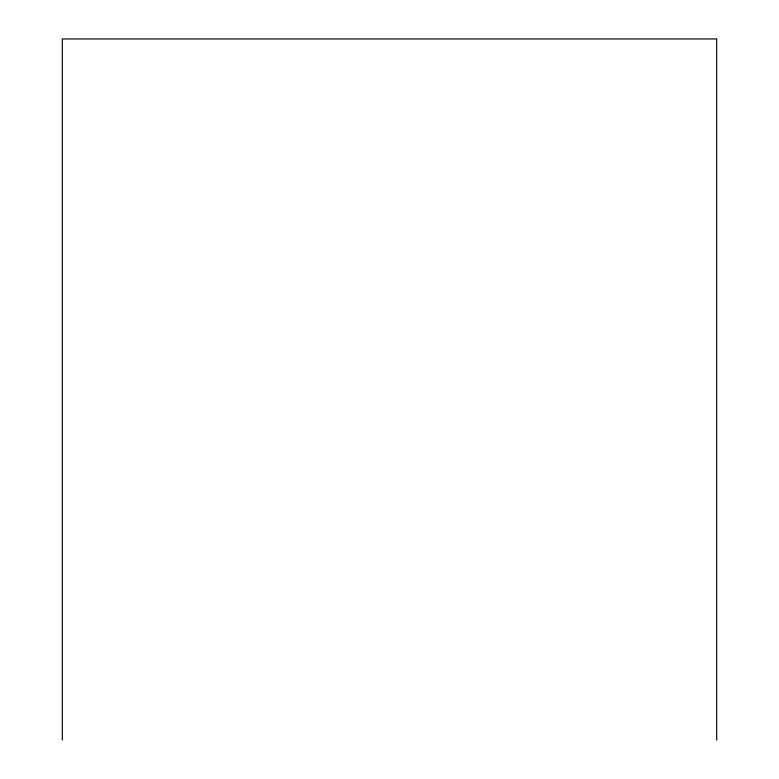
<?xml version="1.0" encoding="UTF-8"?>
<svg xmlns="http://www.w3.org/2000/svg" width="779" height="779" viewBox="0 0 779 779"><rect width="100%" height="100%" fill="white"/><g stroke="black" fill="none" stroke-linecap="round" stroke-linejoin="round"><path stroke-width="1.17" d="M716.68 740.05L716.68 38.95L62.32 38.95L62.32 740.05"/></g></svg>
